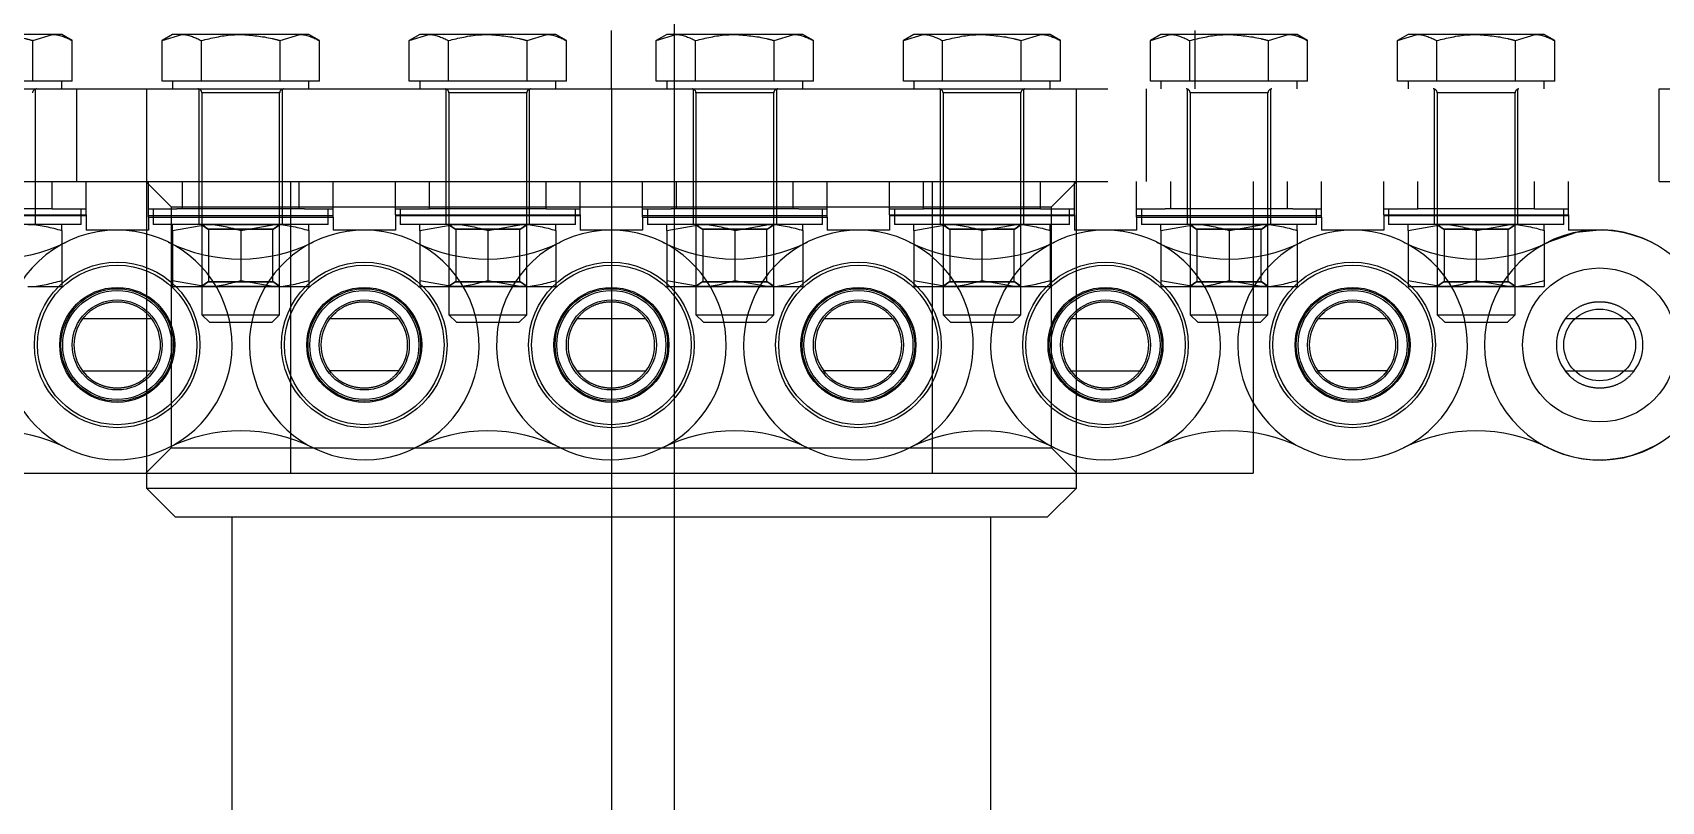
# Model space of a CAD drawing. Header units: metres. Extents: x 0 to 21025, y 0 to 14850.
# Drawn here: x 6204.1 to 6287.9, y 13232 to 13271.6 of the extents above; entities that cross this region are included whole.
import ezdxf

# ---------------------------------------------------------------- set-up
doc = ezdxf.new("R2010")
doc.units = ezdxf.units.M
doc.header["$LTSCALE"] = 25
doc.linetypes.add('CENTER2', pattern=[28.575, 19.05, -3.175, 3.175, -3.175])
doc.linetypes.add('HIDDEN2', pattern=[4.7625, 3.175, -1.5875])
doc.layers.add('SC1', color=7, linetype='CENTER2')
doc.layers.add('ST1', color=7, linetype='HIDDEN2')

msp = doc.modelspace()

# ---------------------------------------------------------------- linework, layer by layer
at = {"layer": 'SC1'}
msp.add_line((6237.129, 13167.984), (6237.129, 13489.484), dxfattribs=at)
at = {"layer": 'ST1'}
for p, q in [((6205.173, 13271.484), (6202.142, 13271.484)), ((6204.162, 13271.171), (6205.173, 13271.484)), ((6205.642, 13271.484), (6205.173, 13271.484)), ((6206.183, 13271.171), (6205.642, 13271.484)), ((6210.8, 13271.171), (6211.811, 13271.484)), ((6211.342, 13271.484), (6210.8, 13271.171)), ((6211.811, 13271.484), (6211.342, 13271.484)), ((6214.842, 13271.484), (6211.811, 13271.484)), ((6217.873, 13271.484), (6214.842, 13271.484)), ((6216.862, 13271.171), (6217.873, 13271.484)), ((6218.342, 13271.484), (6217.873, 13271.484)), ((6218.883, 13271.171), (6218.342, 13271.484)), ((6223.5, 13271.171), (6224.511, 13271.484)), ((6224.042, 13271.484), (6223.5, 13271.171)), ((6224.511, 13271.484), (6224.042, 13271.484)), ((6227.542, 13271.484), (6224.511, 13271.484)), ((6230.573, 13271.484), (6227.542, 13271.484)), ((6229.562, 13271.171), (6230.573, 13271.484)), ((6231.042, 13271.484), (6230.573, 13271.484)), ((6231.583, 13271.171), (6231.042, 13271.484)), ((6233.892, 13268.684), (6233.892, 13271.684)), ((6236.2, 13271.171), (6237.211, 13271.484)), ((6236.742, 13271.484), (6236.2, 13271.171)), ((6237.211, 13271.484), (6236.742, 13271.484)), ((6240.242, 13271.484), (6237.211, 13271.484)), ((6243.273, 13271.484), (6240.242, 13271.484)), ((6242.262, 13271.171), (6243.273, 13271.484)), ((6243.742, 13271.484), (6243.273, 13271.484)), ((6244.283, 13271.171), (6243.742, 13271.484)), ((6248.9, 13271.171), (6249.911, 13271.484)), ((6249.442, 13271.484), (6248.9, 13271.171)), ((6249.911, 13271.484), (6249.442, 13271.484)), ((6252.942, 13271.484), (6249.911, 13271.484)), ((6255.973, 13271.484), (6252.942, 13271.484)), ((6254.962, 13271.171), (6255.973, 13271.484)), ((6256.442, 13271.484), (6255.973, 13271.484)), ((6256.983, 13271.171), (6256.442, 13271.484)), ((6261.6, 13271.171), (6262.611, 13271.484)), ((6262.142, 13271.484), (6261.6, 13271.171)), ((6262.611, 13271.484), (6262.142, 13271.484)), ((6265.642, 13271.484), (6262.611, 13271.484)), ((6263.892, 13268.684), (6263.892, 13271.684)), ((6268.673, 13271.484), (6265.642, 13271.484)), ((6267.662, 13271.171), (6268.673, 13271.484)), ((6269.142, 13271.484), (6268.673, 13271.484)), ((6269.683, 13271.171), (6269.142, 13271.484)), ((6274.3, 13271.171), (6275.311, 13271.484)), ((6274.842, 13271.484), (6274.3, 13271.171)), ((6275.311, 13271.484), (6274.842, 13271.484)), ((6278.342, 13271.484), (6275.311, 13271.484)), ((6281.373, 13271.484), (6278.342, 13271.484)), ((6280.362, 13271.171), (6281.373, 13271.484)), ((6281.842, 13271.484), (6281.373, 13271.484)), ((6282.383, 13271.171), (6281.842, 13271.484)), ((6204.162, 13269.084), (6204.162, 13271.171)), ((6206.183, 13269.084), (6206.183, 13271.171)), ((6210.8, 13269.084), (6210.8, 13271.171)), ((6212.821, 13269.084), (6212.821, 13271.171)), ((6216.862, 13269.084), (6216.862, 13271.171)), ((6218.883, 13269.084), (6218.883, 13271.171)), ((6223.5, 13269.084), (6223.5, 13271.171)), ((6225.521, 13269.084), (6225.521, 13271.171)), ((6229.562, 13269.084), (6229.562, 13271.171)), ((6231.583, 13269.084), (6231.583, 13271.171)), ((6236.2, 13269.084), (6236.2, 13271.171)), ((6238.221, 13269.084), (6238.221, 13271.171)), ((6242.262, 13269.084), (6242.262, 13271.171)), ((6244.283, 13269.084), (6244.283, 13271.171)), ((6248.9, 13269.084), (6248.9, 13271.171)), ((6250.921, 13269.084), (6250.921, 13271.171)), ((6254.962, 13269.084), (6254.962, 13271.171)), ((6256.983, 13269.084), (6256.983, 13271.171)), ((6261.6, 13269.084), (6261.6, 13271.171)), ((6263.621, 13269.084), (6263.621, 13271.171)), ((6267.662, 13269.084), (6267.662, 13271.171)), ((6269.683, 13269.084), (6269.683, 13271.171)), ((6274.3, 13269.084), (6274.3, 13271.171)), ((6276.321, 13269.084), (6276.321, 13271.171)), ((6280.362, 13269.084), (6280.362, 13271.171)), ((6282.383, 13269.084), (6282.383, 13271.171)), ((6204.162, 13269.084), (6202.142, 13269.084)), ((6205.173, 13269.084), (6204.162, 13269.084)), ((6206.183, 13269.084), (6205.173, 13269.084)), ((6205.642, 13268.684), (6205.642, 13269.084)), ((6211.811, 13269.084), (6210.8, 13269.084)), ((6211.342, 13269.084), (6211.342, 13268.684)), ((6212.821, 13269.084), (6211.811, 13269.084)), ((6214.842, 13269.084), (6212.821, 13269.084)), ((6216.862, 13269.084), (6214.842, 13269.084)), ((6217.873, 13269.084), (6216.862, 13269.084)), ((6218.883, 13269.084), (6217.873, 13269.084)), ((6218.342, 13268.684), (6218.342, 13269.084)), ((6224.511, 13269.084), (6223.5, 13269.084)), ((6224.042, 13269.084), (6224.042, 13268.684)), ((6225.521, 13269.084), (6224.511, 13269.084)), ((6227.542, 13269.084), (6225.521, 13269.084)), ((6229.562, 13269.084), (6227.542, 13269.084)), ((6230.573, 13269.084), (6229.562, 13269.084)), ((6231.583, 13269.084), (6230.573, 13269.084)), ((6231.042, 13268.684), (6231.042, 13269.084)), ((6237.211, 13269.084), (6236.2, 13269.084)), ((6236.742, 13269.084), (6236.742, 13268.684)), ((6238.221, 13269.084), (6237.211, 13269.084)), ((6240.242, 13269.084), (6238.221, 13269.084)), ((6242.262, 13269.084), (6240.242, 13269.084)), ((6243.273, 13269.084), (6242.262, 13269.084)), ((6244.283, 13269.084), (6243.273, 13269.084)), ((6243.742, 13268.684), (6243.742, 13269.084)), ((6249.911, 13269.084), (6248.9, 13269.084)), ((6249.442, 13269.084), (6249.442, 13268.684)), ((6250.921, 13269.084), (6249.911, 13269.084)), ((6252.942, 13269.084), (6250.921, 13269.084)), ((6254.962, 13269.084), (6252.942, 13269.084)), ((6255.973, 13269.084), (6254.962, 13269.084)), ((6256.983, 13269.084), (6255.973, 13269.084)), ((6256.442, 13268.684), (6256.442, 13269.084)), ((6262.611, 13269.084), (6261.6, 13269.084)), ((6262.142, 13269.084), (6262.142, 13268.684)), ((6263.621, 13269.084), (6262.611, 13269.084)), ((6265.642, 13269.084), (6263.621, 13269.084)), ((6267.662, 13269.084), (6265.642, 13269.084)), ((6268.673, 13269.084), (6267.662, 13269.084)), ((6269.683, 13269.084), (6268.673, 13269.084)), ((6269.142, 13268.684), (6269.142, 13269.084)), ((6275.311, 13269.084), (6274.3, 13269.084)), ((6274.842, 13269.084), (6274.842, 13268.684)), ((6276.321, 13269.084), (6275.311, 13269.084)), ((6278.342, 13269.084), (6276.321, 13269.084)), ((6280.362, 13269.084), (6278.342, 13269.084)), ((6281.373, 13269.084), (6280.362, 13269.084)), ((6282.383, 13269.084), (6281.373, 13269.084)), ((6281.842, 13268.684), (6281.842, 13269.084)), ((6180.032, 13268.684), (6287.752, 13268.684)), ((6204.292, 13263.921), (6204.292, 13268.684)), ((6206.392, 13268.684), (6206.392, 13263.921)), ((6209.99, 13268.684), (6209.99, 13248.163)), ((6212.692, 13268.684), (6212.692, 13263.921)), ((6216.842, 13268.484), (6212.842, 13268.484)), ((6212.842, 13268.484), (6212.842, 13257.074)), ((6216.842, 13257.074), (6216.842, 13268.484)), ((6216.992, 13263.921), (6216.992, 13268.684)), ((6225.392, 13268.684), (6225.392, 13263.921)), ((6229.542, 13268.484), (6225.542, 13268.484)), ((6225.542, 13268.484), (6225.542, 13257.074)), ((6229.542, 13257.074), (6229.542, 13268.484)), ((6229.692, 13263.921), (6229.692, 13268.684)), ((6233.892, 13268.684), (6233.892, 13248.163)), ((6238.092, 13268.684), (6238.092, 13263.921)), ((6242.242, 13268.484), (6238.242, 13268.484)), ((6238.242, 13268.484), (6238.242, 13257.074)), ((6242.242, 13257.074), (6242.242, 13268.484)), ((6242.392, 13263.921), (6242.392, 13268.684)), ((6250.792, 13268.684), (6250.792, 13263.921)), ((6254.942, 13268.484), (6250.942, 13268.484)), ((6250.942, 13268.484), (6250.942, 13257.074)), ((6254.942, 13257.074), (6254.942, 13268.484)), ((6255.092, 13263.921), (6255.092, 13268.684)), ((6257.793, 13248.163), (6257.793, 13268.684)), ((6261.392, 13263.921), (6261.392, 13268.684)), ((6263.492, 13268.684), (6263.492, 13263.921)), ((6267.642, 13268.484), (6263.642, 13268.484)), ((6263.642, 13268.484), (6263.642, 13257.074)), ((6267.642, 13257.074), (6267.642, 13268.484)), ((6267.792, 13263.921), (6267.792, 13268.684)), ((6276.192, 13268.684), (6276.192, 13263.921)), ((6280.342, 13268.484), (6276.342, 13268.484)), ((6276.342, 13268.484), (6276.342, 13257.074)), ((6280.342, 13257.074), (6280.342, 13268.484)), ((6280.492, 13263.921), (6280.492, 13268.684)), ((6287.752, 13263.921), (6287.752, 13268.684)), ((6287.752, 13268.684), (6292.752, 13268.684)), ((6180.032, 13263.921), (6287.752, 13263.921)), ((6204.292, 13262.521), (6204.292, 13263.921)), ((6205.142, 13262.521), (6205.142, 13263.921)), ((6206.892, 13262.521), (6206.892, 13263.921)), ((6209.965, 13263.921), (6211.267, 13262.62)), ((6210.092, 13262.521), (6210.092, 13263.921)), ((6211.842, 13262.521), (6211.842, 13263.921)), ((6212.692, 13263.921), (6212.692, 13262.521)), ((6216.992, 13262.521), (6216.992, 13263.921)), ((6217.394, 13263.921), (6217.394, 13248.921)), ((6217.842, 13262.521), (6217.842, 13263.921)), ((6219.592, 13262.521), (6219.592, 13263.921)), ((6222.792, 13262.521), (6222.792, 13263.921)), ((6224.542, 13262.521), (6224.542, 13263.921)), ((6225.392, 13263.921), (6225.392, 13262.521)), ((6229.692, 13262.521), (6229.692, 13263.921)), ((6230.542, 13262.521), (6230.542, 13263.921)), ((6232.292, 13262.521), (6232.292, 13263.921)), ((6235.492, 13262.521), (6235.492, 13263.921)), ((6237.242, 13262.521), (6237.242, 13263.921)), ((6238.092, 13263.921), (6238.092, 13262.521)), ((6242.392, 13262.521), (6242.392, 13263.921)), ((6243.242, 13262.521), (6243.242, 13263.921)), ((6244.992, 13262.521), (6244.992, 13263.921)), ((6248.192, 13262.521), (6248.192, 13263.921)), ((6249.942, 13262.521), (6249.942, 13263.921)), ((6250.389, 13263.921), (6250.389, 13248.921)), ((6250.792, 13263.921), (6250.792, 13262.521)), ((6255.092, 13262.521), (6255.092, 13263.921)), ((6255.942, 13262.521), (6255.942, 13263.921)), ((6256.517, 13262.62), (6257.818, 13263.921)), ((6257.692, 13262.521), (6257.692, 13263.921)), ((6260.892, 13262.521), (6260.892, 13263.921)), ((6262.642, 13262.521), (6262.642, 13263.921)), ((6263.492, 13263.921), (6263.492, 13262.521)), ((6266.887, 13263.921), (6266.887, 13248.921)), ((6267.792, 13262.521), (6267.792, 13263.921)), ((6268.642, 13262.521), (6268.642, 13263.921)), ((6270.392, 13262.521), (6270.392, 13263.921)), ((6273.592, 13262.521), (6273.592, 13263.921)), ((6275.342, 13262.521), (6275.342, 13263.921)), ((6276.192, 13263.921), (6276.192, 13262.521)), ((6280.492, 13262.521), (6280.492, 13263.921)), ((6281.342, 13262.521), (6281.342, 13263.921)), ((6283.092, 13262.521), (6283.092, 13263.921)), ((6287.752, 13263.921), (6292.752, 13263.921)), ((6197.392, 13262.209), (6206.892, 13262.209)), ((6197.392, 13262.171), (6206.892, 13262.171)), ((6205.142, 13262.521), (6199.142, 13262.521)), ((6204.292, 13261.721), (6204.292, 13262.521)), ((6205.142, 13262.521), (6206.892, 13262.521)), ((6206.642, 13261.721), (6206.642, 13262.521)), ((6206.892, 13262.209), (6206.892, 13262.521)), ((6206.892, 13262.209), (6206.892, 13261.426)), ((6210.092, 13262.521), (6211.558, 13262.521)), ((6210.092, 13262.084), (6210.092, 13262.521)), ((6210.092, 13262.171), (6219.592, 13262.171)), ((6210.092, 13262.084), (6219.592, 13262.084)), ((6210.092, 13262.084), (6210.092, 13261.426)), ((6210.342, 13262.521), (6210.342, 13261.721)), ((6211.267, 13262.62), (6256.517, 13262.62)), ((6211.267, 13262.62), (6211.267, 13250.223)), ((6218.125, 13262.521), (6211.558, 13262.521)), ((6212.692, 13262.521), (6212.692, 13261.721)), ((6216.992, 13261.721), (6216.992, 13262.521)), ((6218.125, 13262.521), (6219.592, 13262.521)), ((6219.342, 13261.721), (6219.342, 13262.521)), ((6219.592, 13262.084), (6219.592, 13262.521)), ((6219.592, 13262.084), (6219.592, 13261.426)), ((6222.792, 13262.521), (6224.542, 13262.521)), ((6222.792, 13262.209), (6222.792, 13262.521)), ((6222.792, 13262.209), (6232.292, 13262.209)), ((6222.792, 13262.209), (6222.792, 13261.426)), ((6222.792, 13262.171), (6232.292, 13262.171)), ((6223.042, 13262.521), (6223.042, 13261.721)), ((6230.542, 13262.521), (6224.542, 13262.521)), ((6225.392, 13262.521), (6225.392, 13261.721)), ((6229.692, 13261.721), (6229.692, 13262.521)), ((6230.542, 13262.521), (6232.292, 13262.521)), ((6232.042, 13261.721), (6232.042, 13262.521)), ((6232.292, 13262.209), (6232.292, 13262.521)), ((6232.292, 13262.209), (6232.292, 13261.426)), ((6235.492, 13262.521), (6236.958, 13262.521)), ((6235.492, 13262.084), (6235.492, 13262.521)), ((6235.492, 13262.171), (6244.992, 13262.171)), ((6235.492, 13262.084), (6244.992, 13262.084)), ((6235.492, 13262.084), (6235.492, 13261.426)), ((6235.742, 13262.521), (6235.742, 13261.721)), ((6243.525, 13262.521), (6236.958, 13262.521)), ((6238.092, 13262.521), (6238.092, 13261.721)), ((6242.392, 13261.721), (6242.392, 13262.521)), ((6243.525, 13262.521), (6244.992, 13262.521)), ((6244.742, 13261.721), (6244.742, 13262.521)), ((6244.992, 13262.084), (6244.992, 13262.521)), ((6244.992, 13262.084), (6244.992, 13261.426)), ((6248.192, 13262.521), (6249.942, 13262.521)), ((6248.192, 13262.209), (6248.192, 13262.521)), ((6248.192, 13262.209), (6257.692, 13262.209)), ((6248.192, 13262.209), (6248.192, 13261.426)), ((6248.192, 13262.171), (6257.692, 13262.171)), ((6248.442, 13262.521), (6248.442, 13261.721)), ((6255.942, 13262.521), (6249.942, 13262.521)), ((6250.792, 13262.521), (6250.792, 13261.721)), ((6255.092, 13261.721), (6255.092, 13262.521)), ((6255.942, 13262.521), (6257.692, 13262.521)), ((6256.517, 13250.223), (6256.517, 13262.62)), ((6257.442, 13261.721), (6257.442, 13262.521)), ((6257.692, 13262.209), (6257.692, 13262.521)), ((6257.692, 13262.209), (6257.692, 13261.426)), ((6260.892, 13262.521), (6262.358, 13262.521)), ((6260.892, 13262.084), (6260.892, 13262.521)), ((6260.892, 13262.171), (6270.392, 13262.171)), ((6260.892, 13262.084), (6270.392, 13262.084)), ((6260.892, 13262.084), (6260.892, 13261.426)), ((6261.142, 13262.521), (6261.142, 13261.721)), ((6268.925, 13262.521), (6262.358, 13262.521)), ((6263.492, 13262.521), (6263.492, 13261.721)), ((6267.792, 13261.721), (6267.792, 13262.521)), ((6268.925, 13262.521), (6270.392, 13262.521)), ((6270.142, 13261.721), (6270.142, 13262.521)), ((6270.392, 13262.084), (6270.392, 13262.521)), ((6270.392, 13262.084), (6270.392, 13261.426)), ((6273.592, 13262.521), (6275.342, 13262.521)), ((6273.592, 13262.209), (6273.592, 13262.521)), ((6273.592, 13262.209), (6283.092, 13262.209)), ((6273.592, 13262.209), (6273.592, 13261.426)), ((6273.592, 13262.171), (6283.092, 13262.171)), ((6273.842, 13262.521), (6273.842, 13261.721)), ((6281.342, 13262.521), (6275.342, 13262.521)), ((6276.192, 13262.521), (6276.192, 13261.721)), ((6280.492, 13261.721), (6280.492, 13262.521)), ((6281.342, 13262.521), (6283.092, 13262.521)), ((6282.842, 13261.721), (6282.842, 13262.521)), ((6283.092, 13262.209), (6283.092, 13262.521)), ((6283.092, 13262.209), (6283.092, 13261.426)), ((6206.642, 13261.721), (6197.642, 13261.721)), ((6205.642, 13261.409), (6205.642, 13258.834)), ((6208.492, 13261.426), (6206.892, 13261.426)), ((6210.092, 13261.426), (6208.492, 13261.426)), ((6219.342, 13261.721), (6210.342, 13261.721)), ((6211.342, 13261.409), (6213.092, 13261.721)), ((6211.342, 13261.409), (6211.342, 13258.834)), ((6212.842, 13261.721), (6212.842, 13261.696)), ((6212.842, 13261.721), (6213.192, 13261.476)), ((6216.842, 13261.696), (6212.842, 13261.696)), ((6212.842, 13261.696), (6213.192, 13261.451)), ((6216.492, 13261.476), (6213.192, 13261.476)), ((6213.192, 13261.476), (6213.192, 13261.451)), ((6216.492, 13261.451), (6213.192, 13261.451)), ((6213.192, 13261.451), (6213.192, 13258.766)), ((6214.842, 13261.409), (6216.592, 13261.721)), ((6214.842, 13261.409), (6214.842, 13258.834)), ((6216.492, 13261.476), (6216.842, 13261.721)), ((6216.492, 13261.451), (6216.842, 13261.696)), ((6216.492, 13261.451), (6216.492, 13261.476)), ((6216.492, 13258.766), (6216.492, 13261.451)), ((6216.842, 13261.696), (6216.842, 13261.721)), ((6218.342, 13261.409), (6218.342, 13258.834)), ((6221.192, 13261.426), (6219.592, 13261.426)), ((6222.792, 13261.426), (6221.192, 13261.426)), ((6232.042, 13261.721), (6223.042, 13261.721)), ((6224.042, 13261.409), (6225.792, 13261.721)), ((6224.042, 13261.409), (6224.042, 13258.834)), ((6225.542, 13261.721), (6225.542, 13261.696)), ((6225.542, 13261.721), (6225.892, 13261.476)), ((6229.542, 13261.696), (6225.542, 13261.696)), ((6225.542, 13261.696), (6225.892, 13261.451)), ((6229.192, 13261.476), (6225.892, 13261.476)), ((6225.892, 13261.476), (6225.892, 13261.451)), ((6229.192, 13261.451), (6225.892, 13261.451)), ((6225.892, 13261.451), (6225.892, 13258.766)), ((6227.542, 13261.409), (6229.292, 13261.721)), ((6227.542, 13261.409), (6227.542, 13258.834)), ((6229.192, 13261.476), (6229.542, 13261.721)), ((6229.192, 13261.451), (6229.542, 13261.696)), ((6229.192, 13261.451), (6229.192, 13261.476)), ((6229.192, 13258.766), (6229.192, 13261.451)), ((6229.542, 13261.696), (6229.542, 13261.721)), ((6231.042, 13261.409), (6231.042, 13258.834)), ((6233.892, 13261.426), (6232.292, 13261.426)), ((6235.492, 13261.426), (6233.892, 13261.426)), ((6244.742, 13261.721), (6235.742, 13261.721)), ((6236.742, 13261.409), (6238.492, 13261.721)), ((6236.742, 13261.409), (6236.742, 13258.834)), ((6238.242, 13261.721), (6238.242, 13261.696)), ((6238.242, 13261.721), (6238.592, 13261.476)), ((6242.242, 13261.696), (6238.242, 13261.696)), ((6238.242, 13261.696), (6238.592, 13261.451)), ((6241.892, 13261.476), (6238.592, 13261.476)), ((6238.592, 13261.476), (6238.592, 13261.451)), ((6241.892, 13261.451), (6238.592, 13261.451)), ((6238.592, 13261.451), (6238.592, 13258.766)), ((6240.242, 13261.409), (6241.992, 13261.721)), ((6240.242, 13261.409), (6240.242, 13258.834)), ((6241.892, 13261.476), (6242.242, 13261.721)), ((6241.892, 13261.451), (6242.242, 13261.696)), ((6241.892, 13261.451), (6241.892, 13261.476)), ((6241.892, 13258.766), (6241.892, 13261.451)), ((6242.242, 13261.696), (6242.242, 13261.721)), ((6243.742, 13261.409), (6243.742, 13258.834)), ((6246.592, 13261.426), (6244.992, 13261.426)), ((6248.192, 13261.426), (6246.592, 13261.426)), ((6257.442, 13261.721), (6248.442, 13261.721)), ((6249.442, 13261.409), (6251.192, 13261.721)), ((6249.442, 13261.409), (6249.442, 13258.834)), ((6250.942, 13261.721), (6250.942, 13261.696)), ((6250.942, 13261.721), (6251.292, 13261.476)), ((6254.942, 13261.696), (6250.942, 13261.696)), ((6250.942, 13261.696), (6251.292, 13261.451)), ((6254.592, 13261.476), (6251.292, 13261.476)), ((6251.292, 13261.476), (6251.292, 13261.451)), ((6254.592, 13261.451), (6251.292, 13261.451)), ((6251.292, 13261.451), (6251.292, 13258.766)), ((6252.942, 13261.409), (6254.692, 13261.721)), ((6252.942, 13261.409), (6252.942, 13258.834)), ((6254.592, 13261.476), (6254.942, 13261.721)), ((6254.592, 13261.451), (6254.942, 13261.696)), ((6254.592, 13261.451), (6254.592, 13261.476)), ((6254.592, 13258.766), (6254.592, 13261.451)), ((6254.942, 13261.696), (6254.942, 13261.721)), ((6256.442, 13261.409), (6256.442, 13258.834)), ((6259.292, 13261.426), (6257.692, 13261.426)), ((6260.892, 13261.426), (6259.292, 13261.426)), ((6270.142, 13261.721), (6261.142, 13261.721)), ((6262.142, 13261.409), (6263.892, 13261.721)), ((6262.142, 13261.409), (6262.142, 13258.834)), ((6263.642, 13261.721), (6263.642, 13261.696)), ((6263.642, 13261.721), (6263.992, 13261.476)), ((6267.642, 13261.696), (6263.642, 13261.696)), ((6263.642, 13261.696), (6263.992, 13261.451)), ((6267.292, 13261.476), (6263.992, 13261.476)), ((6263.992, 13261.476), (6263.992, 13261.451)), ((6267.292, 13261.451), (6263.992, 13261.451)), ((6263.992, 13261.451), (6263.992, 13258.766)), ((6265.642, 13261.409), (6267.392, 13261.721)), ((6265.642, 13261.409), (6265.642, 13258.834)), ((6267.292, 13261.476), (6267.642, 13261.721)), ((6267.292, 13261.451), (6267.642, 13261.696)), ((6267.292, 13261.451), (6267.292, 13261.476)), ((6267.292, 13258.766), (6267.292, 13261.451)), ((6267.642, 13261.696), (6267.642, 13261.721)), ((6269.142, 13261.409), (6269.142, 13258.834)), ((6271.992, 13261.426), (6270.392, 13261.426)), ((6273.592, 13261.426), (6271.992, 13261.426)), ((6282.842, 13261.721), (6273.842, 13261.721)), ((6274.842, 13261.409), (6276.592, 13261.721)), ((6274.842, 13261.409), (6274.842, 13258.834)), ((6276.342, 13261.721), (6276.692, 13261.476)), ((6276.342, 13261.721), (6276.342, 13261.696)), ((6280.342, 13261.696), (6276.342, 13261.696)), ((6276.342, 13261.696), (6276.692, 13261.451)), ((6279.992, 13261.476), (6276.692, 13261.476)), ((6276.692, 13261.476), (6276.692, 13261.451)), ((6279.992, 13261.451), (6276.692, 13261.451)), ((6276.692, 13261.451), (6276.692, 13258.766)), ((6278.342, 13261.409), (6280.092, 13261.721)), ((6278.342, 13261.409), (6278.342, 13258.834)), ((6279.992, 13261.476), (6280.342, 13261.721)), ((6279.992, 13261.451), (6280.342, 13261.696)), ((6279.992, 13261.451), (6279.992, 13261.476)), ((6279.992, 13258.766), (6279.992, 13261.451)), ((6280.342, 13261.696), (6280.342, 13261.721)), ((6281.842, 13261.409), (6281.842, 13258.834)), ((6284.692, 13261.426), (6283.092, 13261.426)), ((6211.342, 13258.834), (6213.092, 13258.521)), ((6213.192, 13258.792), (6212.842, 13258.547)), ((6213.192, 13258.766), (6212.842, 13258.521)), ((6213.192, 13258.792), (6216.492, 13258.792)), ((6213.192, 13258.766), (6216.492, 13258.766)), ((6214.842, 13258.834), (6216.592, 13258.521)), ((6216.842, 13258.547), (6216.492, 13258.792)), ((6216.842, 13258.521), (6216.492, 13258.766)), ((6224.042, 13258.834), (6225.792, 13258.521)), ((6225.892, 13258.792), (6225.542, 13258.547)), ((6225.892, 13258.766), (6225.542, 13258.521)), ((6225.892, 13258.792), (6229.192, 13258.792)), ((6225.892, 13258.766), (6229.192, 13258.766)), ((6227.542, 13258.834), (6229.292, 13258.521)), ((6229.542, 13258.547), (6229.192, 13258.792)), ((6229.542, 13258.521), (6229.192, 13258.766)), ((6236.742, 13258.834), (6238.492, 13258.521)), ((6238.592, 13258.792), (6238.242, 13258.547)), ((6238.592, 13258.766), (6238.242, 13258.521)), ((6238.592, 13258.792), (6241.892, 13258.792)), ((6238.592, 13258.766), (6241.892, 13258.766)), ((6240.242, 13258.834), (6241.992, 13258.521)), ((6242.242, 13258.547), (6241.892, 13258.792)), ((6242.242, 13258.521), (6241.892, 13258.766)), ((6249.442, 13258.834), (6251.192, 13258.521)), ((6251.292, 13258.792), (6250.942, 13258.547)), ((6251.292, 13258.766), (6250.942, 13258.521)), ((6251.292, 13258.792), (6254.592, 13258.792)), ((6251.292, 13258.766), (6254.592, 13258.766)), ((6252.942, 13258.834), (6254.692, 13258.521)), ((6254.942, 13258.547), (6254.592, 13258.792)), ((6254.942, 13258.521), (6254.592, 13258.766)), ((6262.142, 13258.834), (6263.892, 13258.521)), ((6263.992, 13258.792), (6263.642, 13258.547)), ((6263.992, 13258.766), (6263.642, 13258.521)), ((6263.992, 13258.792), (6267.292, 13258.792)), ((6263.992, 13258.766), (6267.292, 13258.766)), ((6265.642, 13258.834), (6267.392, 13258.521)), ((6267.642, 13258.547), (6267.292, 13258.792)), ((6267.642, 13258.521), (6267.292, 13258.766)), ((6274.842, 13258.834), (6276.592, 13258.521)), ((6276.692, 13258.792), (6276.342, 13258.547)), ((6276.692, 13258.766), (6276.342, 13258.521)), ((6276.692, 13258.792), (6279.992, 13258.792)), ((6276.692, 13258.766), (6279.992, 13258.766)), ((6278.342, 13258.834), (6280.092, 13258.521)), ((6280.342, 13258.547), (6279.992, 13258.792)), ((6280.342, 13258.521), (6279.992, 13258.766)), ((6203.892, 13258.521), (6205.642, 13258.521)), ((6211.342, 13258.521), (6213.092, 13258.521)), ((6212.842, 13258.547), (6216.842, 13258.547)), ((6213.092, 13258.521), (6216.592, 13258.521)), ((6216.592, 13258.521), (6218.342, 13258.521)), ((6224.042, 13258.521), (6225.792, 13258.521)), ((6225.542, 13258.547), (6229.542, 13258.547)), ((6225.792, 13258.521), (6229.292, 13258.521)), ((6229.292, 13258.521), (6231.042, 13258.521)), ((6236.742, 13258.521), (6238.492, 13258.521)), ((6238.242, 13258.547), (6242.242, 13258.547)), ((6238.492, 13258.521), (6241.992, 13258.521)), ((6241.992, 13258.521), (6243.742, 13258.521)), ((6249.442, 13258.521), (6251.192, 13258.521)), ((6250.942, 13258.547), (6254.942, 13258.547)), ((6251.192, 13258.521), (6254.692, 13258.521)), ((6254.692, 13258.521), (6256.442, 13258.521)), ((6262.142, 13258.521), (6263.892, 13258.521)), ((6263.642, 13258.547), (6267.642, 13258.547)), ((6263.892, 13258.521), (6267.392, 13258.521)), ((6267.392, 13258.521), (6269.142, 13258.521)), ((6274.842, 13258.521), (6276.592, 13258.521)), ((6276.342, 13258.547), (6280.342, 13258.547)), ((6276.592, 13258.521), (6280.092, 13258.521)), ((6280.092, 13258.521), (6281.842, 13258.521)), ((6210.272, 13256.856), (6210.098, 13257.061)), ((6212.842, 13257.074), (6216.842, 13257.074)), ((6212.842, 13257.074), (6213.232, 13256.684)), ((6216.452, 13256.684), (6216.842, 13257.074)), ((6225.542, 13257.074), (6229.542, 13257.074)), ((6225.542, 13257.074), (6225.932, 13256.684)), ((6229.152, 13256.684), (6229.542, 13257.074)), ((6235.672, 13256.856), (6235.498, 13257.061)), ((6238.242, 13257.074), (6242.242, 13257.074)), ((6238.242, 13257.074), (6238.632, 13256.684)), ((6241.852, 13256.684), (6242.242, 13257.074)), ((6250.942, 13257.074), (6254.942, 13257.074)), ((6250.942, 13257.074), (6251.332, 13256.684)), ((6254.552, 13256.684), (6254.942, 13257.074)), ((6261.072, 13256.856), (6260.898, 13257.061)), ((6263.642, 13257.074), (6267.642, 13257.074)), ((6263.642, 13257.074), (6264.032, 13256.684)), ((6267.252, 13256.684), (6267.642, 13257.074)), ((6276.342, 13257.074), (6280.342, 13257.074)), ((6276.342, 13257.074), (6276.732, 13256.684)), ((6279.952, 13256.684), (6280.342, 13257.074)), ((6286.472, 13256.856), (6286.298, 13257.061)), ((6206.801, 13256.968), (6206.712, 13256.856)), ((6210.272, 13256.856), (6206.712, 13256.856)), ((6213.232, 13256.684), (6216.452, 13256.684)), ((6222.972, 13256.856), (6219.412, 13256.856)), ((6225.932, 13256.684), (6229.152, 13256.684)), ((6232.201, 13256.968), (6232.112, 13256.856)), ((6235.672, 13256.856), (6232.112, 13256.856)), ((6238.632, 13256.684), (6241.852, 13256.684)), ((6248.372, 13256.856), (6244.812, 13256.856)), ((6251.332, 13256.684), (6254.552, 13256.684)), ((6257.601, 13256.968), (6257.512, 13256.856)), ((6261.072, 13256.856), (6257.512, 13256.856)), ((6264.032, 13256.684), (6267.252, 13256.684)), ((6273.772, 13256.856), (6270.212, 13256.856)), ((6276.732, 13256.684), (6279.952, 13256.684)), ((6283.001, 13256.968), (6282.912, 13256.856)), ((6286.472, 13256.856), (6282.912, 13256.856)), ((6206.712, 13254.186), (6210.272, 13254.186)), ((6222.972, 13254.186), (6219.412, 13254.186)), ((6219.501, 13254.074), (6219.412, 13254.186)), ((6222.972, 13254.186), (6222.798, 13253.982)), ((6232.112, 13254.186), (6235.672, 13254.186)), ((6248.372, 13254.186), (6244.812, 13254.186)), ((6244.901, 13254.074), (6244.812, 13254.186)), ((6248.372, 13254.186), (6248.198, 13253.982)), ((6257.512, 13254.186), (6261.072, 13254.186)), ((6273.772, 13254.186), (6270.212, 13254.186)), ((6270.301, 13254.074), (6270.212, 13254.186)), ((6273.772, 13254.186), (6273.598, 13253.982)), ((6282.912, 13254.186), (6286.472, 13254.186)), ((6211.267, 13250.223), (6209.965, 13248.921)), ((6211.267, 13250.223), (6256.517, 13250.223)), ((6257.818, 13248.921), (6256.517, 13250.223)), ((6200.896, 13248.921), (6217.394, 13248.921)), ((6217.394, 13248.921), (6250.389, 13248.921)), ((6250.389, 13248.921), (6266.887, 13248.921)), ((6209.99, 13248.163), (6233.892, 13248.163)), ((6209.99, 13248.163), (6211.469, 13246.684)), ((6233.892, 13248.163), (6233.892, 13246.684)), ((6233.892, 13248.163), (6257.793, 13248.163)), ((6256.314, 13246.684), (6257.793, 13248.163)), ((6211.469, 13246.684), (6233.892, 13246.684)), ((6214.392, 13246.684), (6214.392, 13183.984)), ((6233.892, 13246.684), (6256.314, 13246.684)), ((6233.892, 13246.684), (6233.892, 13183.984)), ((6253.392, 13183.984), (6253.392, 13246.684))]:
    msp.add_line(p, q, dxfattribs=at)
at = {"layer": 'ST1', "flags": 128}
for points in [[(6284.692, 13261.426), (6283.483, 13261.301), (6282.07, 13260.812)], [(6219.412, 13256.856), (6219.618, 13257.095), (6219.728, 13257.197)], [(6244.812, 13256.856), (6245.018, 13257.095), (6245.128, 13257.197)], [(6270.212, 13256.856), (6270.418, 13257.095), (6270.528, 13257.197)], [(6206.712, 13254.186), (6206.918, 13253.948), (6207.028, 13253.845)], [(6232.112, 13254.186), (6232.318, 13253.948), (6232.428, 13253.845)], [(6257.512, 13254.186), (6257.718, 13253.948), (6257.828, 13253.845)], [(6282.912, 13254.186), (6283.118, 13253.948), (6283.228, 13253.845)]]:
    msp.add_lwpolyline(points, dxfattribs=at)
at = {"layer": 'ST1'}
for centre, radius in [((6208.492, 13255.521), 4.255), ((6208.492, 13255.521), 4.1), ((6208.492, 13255.521), 4.1), ((6208.492, 13255.521), 4.1), ((6208.492, 13255.521), 4.1), ((6221.192, 13255.521), 4.255), ((6221.192, 13255.521), 4.1), ((6221.192, 13255.521), 4.1), ((6221.192, 13255.521), 4.1), ((6221.192, 13255.521), 4.1), ((6233.892, 13255.521), 4.255), ((6233.892, 13255.521), 4.1), ((6233.892, 13255.521), 4.1), ((6233.892, 13255.521), 4.1), ((6233.892, 13255.521), 4.1), ((6246.592, 13255.521), 4.255), ((6246.592, 13255.521), 4.1), ((6246.592, 13255.521), 4.1), ((6246.592, 13255.521), 4.1), ((6246.592, 13255.521), 4.1), ((6259.292, 13255.521), 4.255), ((6259.292, 13255.521), 4.1), ((6259.292, 13255.521), 4.1), ((6259.292, 13255.521), 4.1), ((6259.292, 13255.521), 4.1), ((6271.992, 13255.521), 4.255), ((6271.992, 13255.521), 4.1), ((6271.992, 13255.521), 4.1), ((6271.992, 13255.521), 4.1), ((6271.992, 13255.521), 4.1), ((6284.692, 13255.521), 3.96), ((6208.492, 13255.521), 2.955), ((6208.492, 13255.521), 2.892), ((6208.492, 13255.521), 2.803), ((6221.192, 13255.521), 2.955), ((6221.192, 13255.521), 2.893), ((6221.192, 13255.521), 2.803), ((6233.892, 13255.521), 2.955), ((6233.892, 13255.521), 2.892), ((6233.892, 13255.521), 2.803), ((6246.592, 13255.521), 2.955), ((6246.592, 13255.521), 2.892), ((6246.592, 13255.521), 2.803), ((6259.292, 13255.521), 2.955), ((6259.292, 13255.521), 2.893), ((6259.292, 13255.521), 2.803), ((6271.992, 13255.521), 2.955), ((6271.992, 13255.521), 2.892), ((6271.992, 13255.521), 2.803), ((6208.492, 13255.521), 2.314), ((6221.192, 13255.521), 2.314), ((6233.892, 13255.521), 2.314), ((6246.592, 13255.521), 2.314), ((6259.292, 13255.521), 2.314), ((6271.992, 13255.521), 2.314), ((6284.692, 13255.521), 1.845)]:
    msp.add_circle(centre, radius, dxfattribs=at)
for centre, radius, start, end in [((6204.342, 13268.484), 0.2, 90, 180), ((6212.642, 13268.484), 0.2, 0, 90), ((6217.042, 13268.484), 0.2, 90, 180), ((6225.342, 13268.484), 0.2, 0, 90), ((6229.742, 13268.484), 0.2, 90, 180), ((6238.042, 13268.484), 0.2, 0, 90), ((6242.442, 13268.484), 0.2, 90, 180), ((6250.742, 13268.484), 0.2, 0, 90), ((6255.142, 13268.484), 0.2, 90, 180), ((6263.442, 13268.484), 0.2, 0, 90), ((6267.842, 13268.484), 0.2, 90, 180), ((6276.142, 13268.484), 0.2, 0, 90), ((6280.542, 13268.484), 0.2, 90, 180), ((6208.492, 13255.521), 5.905, 90, 243.64084), ((6208.492, 13255.521), 5.905, 243.64084, 90), ((6221.192, 13255.521), 5.905, 90, 296.35916), ((6221.192, 13255.521), 5.905, 296.35916, 90), ((6233.892, 13255.521), 5.905, 90, 243.64084), ((6233.892, 13255.521), 5.905, 243.64084, 90), ((6246.592, 13255.521), 5.905, 90, 296.35916), ((6246.592, 13255.521), 5.905, 296.35916, 90), ((6259.292, 13255.521), 5.905, 90, 243.64084), ((6259.292, 13255.521), 5.905, 243.64084, 90), ((6271.992, 13255.521), 5.905, 90, 296.35916), ((6271.992, 13255.521), 5.905, 296.35916, 90), ((6284.692, 13255.521), 5.92, 57.56669, 302.43331), ((6284.692, 13255.521), 5.905, 243.64084, 90), ((6202.142, 13268.336), 8.397, 243.64084, 296.35916), ((6214.842, 13268.336), 8.397, 243.64084, 296.35916), ((6227.542, 13268.336), 8.397, 243.64084, 296.35916), ((6240.242, 13268.336), 8.397, 243.64084, 296.35916), ((6252.942, 13268.336), 8.397, 243.64084, 296.35916), ((6265.642, 13268.336), 8.397, 243.64084, 296.35916), ((6278.342, 13268.336), 8.397, 243.64084, 296.35916), ((6208.492, 13255.521), 2.225, 143.1301, 216.8699), ((6208.492, 13255.521), 2.225, 323.1301, 36.8699), ((6221.192, 13255.521), 2.225, 143.1301, 216.8699), ((6221.192, 13255.521), 2.225, 323.1301, 36.8699), ((6233.892, 13255.521), 2.225, 143.1301, 216.8699), ((6233.892, 13255.521), 2.225, 323.1301, 36.8699), ((6246.592, 13255.521), 2.225, 143.1301, 216.8699), ((6246.592, 13255.521), 2.225, 323.1301, 36.8699), ((6259.292, 13255.521), 2.225, 143.1301, 216.8699), ((6259.292, 13255.521), 2.225, 323.1301, 36.8699), ((6271.992, 13255.521), 2.225, 143.1301, 216.8699), ((6271.992, 13255.521), 2.225, 323.1301, 36.8699), ((6284.692, 13255.521), 2.225, 143.1301, 216.8699), ((6284.692, 13255.521), 2.225, 323.1301, 36.8699), ((6202.142, 13242.706), 8.397, 63.64084, 116.35916), ((6214.842, 13242.706), 8.397, 63.64084, 116.35916), ((6227.542, 13242.706), 8.397, 63.64084, 116.35916), ((6240.242, 13242.706), 8.397, 63.64084, 116.35916), ((6252.942, 13242.706), 8.397, 63.64084, 116.35916), ((6265.642, 13242.706), 8.397, 63.64084, 116.35916), ((6278.342, 13242.706), 8.397, 63.64084, 116.35916)]:
    msp.add_arc(centre, radius, start, end, dxfattribs=at)
for points, knots in [([(6202.142, 13271.484), (6202.69, 13271.443), (6203.374, 13271.392), (6204.032, 13271.208), (6204.162, 13271.171)], [0, 0, 0, 0, 0.801725, 1, 1, 1, 1]), ([(6205.173, 13271.484), (6205.197, 13271.483), (6205.538, 13271.479), (6205.872, 13271.319), (6206.183, 13271.171)], [0, 0, 0, 0, 0.070174, 1, 1, 1, 1]), ([(6211.811, 13271.484), (6211.835, 13271.483), (6212.176, 13271.479), (6212.51, 13271.319), (6212.821, 13271.171)], [0, 0, 0, 0, 0.070174, 1, 1, 1, 1]), ([(6212.821, 13271.171), (6213.34, 13271.3), (6214.006, 13271.466), (6214.69, 13271.481), (6214.842, 13271.484)], [0, 0, 0, 0, 0.778131, 1, 1, 1, 1]), ([(6214.842, 13271.484), (6215.39, 13271.443), (6216.074, 13271.392), (6216.732, 13271.208), (6216.862, 13271.171)], [0, 0, 0, 0, 0.801725, 1, 1, 1, 1]), ([(6217.873, 13271.484), (6217.897, 13271.483), (6218.238, 13271.479), (6218.572, 13271.319), (6218.883, 13271.171)], [0, 0, 0, 0, 0.070174, 1, 1, 1, 1]), ([(6224.511, 13271.484), (6224.535, 13271.483), (6224.876, 13271.479), (6225.21, 13271.319), (6225.521, 13271.171)], [0, 0, 0, 0, 0.070174, 1, 1, 1, 1]), ([(6225.521, 13271.171), (6226.04, 13271.3), (6226.706, 13271.466), (6227.39, 13271.481), (6227.542, 13271.484)], [0, 0, 0, 0, 0.778131, 1, 1, 1, 1]), ([(6227.542, 13271.484), (6228.09, 13271.443), (6228.774, 13271.392), (6229.432, 13271.208), (6229.562, 13271.171)], [0, 0, 0, 0, 0.801725, 1, 1, 1, 1]), ([(6230.573, 13271.484), (6230.597, 13271.483), (6230.938, 13271.479), (6231.272, 13271.319), (6231.583, 13271.171)], [0, 0, 0, 0, 0.070174, 1, 1, 1, 1]), ([(6237.211, 13271.484), (6237.235, 13271.483), (6237.576, 13271.479), (6237.91, 13271.319), (6238.221, 13271.171)], [0, 0, 0, 0, 0.070174, 1, 1, 1, 1]), ([(6238.221, 13271.171), (6238.74, 13271.3), (6239.406, 13271.466), (6240.09, 13271.481), (6240.242, 13271.484)], [0, 0, 0, 0, 0.778131, 1, 1, 1, 1]), ([(6240.242, 13271.484), (6240.79, 13271.443), (6241.474, 13271.392), (6242.132, 13271.208), (6242.262, 13271.171)], [0, 0, 0, 0, 0.801725, 1, 1, 1, 1]), ([(6243.273, 13271.484), (6243.297, 13271.483), (6243.638, 13271.479), (6243.972, 13271.319), (6244.283, 13271.171)], [0, 0, 0, 0, 0.070174, 1, 1, 1, 1]), ([(6249.911, 13271.484), (6249.935, 13271.483), (6250.276, 13271.479), (6250.61, 13271.319), (6250.921, 13271.171)], [0, 0, 0, 0, 0.070174, 1, 1, 1, 1]), ([(6250.921, 13271.171), (6251.44, 13271.3), (6252.106, 13271.466), (6252.79, 13271.481), (6252.942, 13271.484)], [0, 0, 0, 0, 0.778131, 1, 1, 1, 1]), ([(6252.942, 13271.484), (6253.49, 13271.443), (6254.174, 13271.392), (6254.832, 13271.208), (6254.962, 13271.171)], [0, 0, 0, 0, 0.801725, 1, 1, 1, 1]), ([(6255.973, 13271.484), (6255.997, 13271.483), (6256.338, 13271.479), (6256.672, 13271.319), (6256.983, 13271.171)], [0, 0, 0, 0, 0.070174, 1, 1, 1, 1]), ([(6262.611, 13271.484), (6262.635, 13271.483), (6262.976, 13271.479), (6263.31, 13271.319), (6263.621, 13271.171)], [0, 0, 0, 0, 0.070174, 1, 1, 1, 1]), ([(6263.621, 13271.171), (6264.14, 13271.3), (6264.806, 13271.466), (6265.49, 13271.481), (6265.642, 13271.484)], [0, 0, 0, 0, 0.778131, 1, 1, 1, 1]), ([(6265.642, 13271.484), (6266.19, 13271.443), (6266.874, 13271.392), (6267.532, 13271.208), (6267.662, 13271.171)], [0, 0, 0, 0, 0.801725, 1, 1, 1, 1]), ([(6268.673, 13271.484), (6268.697, 13271.483), (6269.038, 13271.479), (6269.372, 13271.319), (6269.683, 13271.171)], [0, 0, 0, 0, 0.070174, 1, 1, 1, 1]), ([(6275.311, 13271.484), (6275.335, 13271.483), (6275.676, 13271.479), (6276.01, 13271.319), (6276.321, 13271.171)], [0, 0, 0, 0, 0.070174, 1, 1, 1, 1]), ([(6276.321, 13271.171), (6276.84, 13271.3), (6277.506, 13271.466), (6278.19, 13271.481), (6278.342, 13271.484)], [0, 0, 0, 0, 0.778131, 1, 1, 1, 1]), ([(6278.342, 13271.484), (6278.89, 13271.443), (6279.574, 13271.392), (6280.232, 13271.208), (6280.362, 13271.171)], [0, 0, 0, 0, 0.801725, 1, 1, 1, 1]), ([(6281.373, 13271.484), (6281.397, 13271.483), (6281.738, 13271.479), (6282.072, 13271.319), (6282.383, 13271.171)], [0, 0, 0, 0, 0.070174, 1, 1, 1, 1]), ([(6203.892, 13261.721), (6203.933, 13261.721), (6204.524, 13261.716), (6205.103, 13261.557), (6205.642, 13261.409)], [0, 0, 0, 0, 0.070174, 1, 1, 1, 1]), ([(6205.642, 13261.409), (6205.642, 13261.456), (6205.642, 13261.639), (6205.642, 13261.686), (6205.642, 13261.721)], [0, 0, 0, 0, 0.257551, 1, 1, 1, 1]), ([(6211.342, 13261.409), (6211.342, 13261.456), (6211.342, 13261.639), (6211.342, 13261.686), (6211.342, 13261.721)], [0, 0, 0, 0, 0.257551, 1, 1, 1, 1]), ([(6213.092, 13261.721), (6213.133, 13261.721), (6213.724, 13261.716), (6214.303, 13261.557), (6214.842, 13261.409)], [0, 0, 0, 0, 0.070174, 1, 1, 1, 1]), ([(6216.592, 13261.721), (6216.633, 13261.721), (6217.224, 13261.716), (6217.803, 13261.557), (6218.342, 13261.409)], [0, 0, 0, 0, 0.070174, 1, 1, 1, 1]), ([(6218.342, 13261.409), (6218.342, 13261.456), (6218.342, 13261.639), (6218.342, 13261.686), (6218.342, 13261.721)], [0, 0, 0, 0, 0.257551, 1, 1, 1, 1]), ([(6224.042, 13261.409), (6224.042, 13261.456), (6224.042, 13261.639), (6224.042, 13261.686), (6224.042, 13261.721)], [0, 0, 0, 0, 0.257551, 1, 1, 1, 1]), ([(6225.792, 13261.721), (6225.833, 13261.721), (6226.424, 13261.716), (6227.003, 13261.557), (6227.542, 13261.409)], [0, 0, 0, 0, 0.070174, 1, 1, 1, 1]), ([(6229.292, 13261.721), (6229.333, 13261.721), (6229.924, 13261.716), (6230.503, 13261.557), (6231.042, 13261.409)], [0, 0, 0, 0, 0.070174, 1, 1, 1, 1]), ([(6231.042, 13261.409), (6231.042, 13261.456), (6231.042, 13261.639), (6231.042, 13261.686), (6231.042, 13261.721)], [0, 0, 0, 0, 0.257551, 1, 1, 1, 1]), ([(6236.742, 13261.409), (6236.742, 13261.456), (6236.742, 13261.639), (6236.742, 13261.686), (6236.742, 13261.721)], [0, 0, 0, 0, 0.257551, 1, 1, 1, 1]), ([(6238.492, 13261.721), (6238.533, 13261.721), (6239.124, 13261.716), (6239.703, 13261.557), (6240.242, 13261.409)], [0, 0, 0, 0, 0.070174, 1, 1, 1, 1]), ([(6241.992, 13261.721), (6242.033, 13261.721), (6242.624, 13261.716), (6243.203, 13261.557), (6243.742, 13261.409)], [0, 0, 0, 0, 0.070174, 1, 1, 1, 1]), ([(6243.742, 13261.409), (6243.742, 13261.456), (6243.742, 13261.639), (6243.742, 13261.686), (6243.742, 13261.721)], [0, 0, 0, 0, 0.257551, 1, 1, 1, 1]), ([(6249.442, 13261.409), (6249.442, 13261.456), (6249.442, 13261.639), (6249.442, 13261.686), (6249.442, 13261.721)], [0, 0, 0, 0, 0.257551, 1, 1, 1, 1]), ([(6251.192, 13261.721), (6251.233, 13261.721), (6251.824, 13261.716), (6252.403, 13261.557), (6252.942, 13261.409)], [0, 0, 0, 0, 0.070174, 1, 1, 1, 1]), ([(6254.692, 13261.721), (6254.733, 13261.721), (6255.324, 13261.716), (6255.903, 13261.557), (6256.442, 13261.409)], [0, 0, 0, 0, 0.070174, 1, 1, 1, 1]), ([(6256.442, 13261.409), (6256.442, 13261.456), (6256.442, 13261.639), (6256.442, 13261.686), (6256.442, 13261.721)], [0, 0, 0, 0, 0.257551, 1, 1, 1, 1]), ([(6262.142, 13261.409), (6262.142, 13261.456), (6262.142, 13261.639), (6262.142, 13261.686), (6262.142, 13261.721)], [0, 0, 0, 0, 0.257551, 1, 1, 1, 1]), ([(6263.892, 13261.721), (6263.933, 13261.721), (6264.524, 13261.716), (6265.103, 13261.557), (6265.642, 13261.409)], [0, 0, 0, 0, 0.070174, 1, 1, 1, 1]), ([(6267.392, 13261.721), (6267.433, 13261.721), (6268.024, 13261.716), (6268.603, 13261.557), (6269.142, 13261.409)], [0, 0, 0, 0, 0.070174, 1, 1, 1, 1]), ([(6269.142, 13261.409), (6269.142, 13261.456), (6269.142, 13261.639), (6269.142, 13261.686), (6269.142, 13261.721)], [0, 0, 0, 0, 0.257551, 1, 1, 1, 1]), ([(6274.842, 13261.409), (6274.842, 13261.456), (6274.842, 13261.639), (6274.842, 13261.686), (6274.842, 13261.721)], [0, 0, 0, 0, 0.257551, 1, 1, 1, 1]), ([(6276.592, 13261.721), (6276.633, 13261.721), (6277.224, 13261.716), (6277.803, 13261.557), (6278.342, 13261.409)], [0, 0, 0, 0, 0.070174, 1, 1, 1, 1]), ([(6280.092, 13261.721), (6280.133, 13261.721), (6280.724, 13261.716), (6281.303, 13261.557), (6281.842, 13261.409)], [0, 0, 0, 0, 0.070174, 1, 1, 1, 1]), ([(6281.842, 13261.409), (6281.842, 13261.456), (6281.842, 13261.639), (6281.842, 13261.686), (6281.842, 13261.721)], [0, 0, 0, 0, 0.257551, 1, 1, 1, 1]), ([(6203.892, 13258.521), (6203.933, 13258.522), (6204.524, 13258.526), (6205.103, 13258.685), (6205.642, 13258.834)], [0, 0, 0, 0, 0.070174, 1, 1, 1, 1]), ([(6205.642, 13258.834), (6205.642, 13258.787), (6205.642, 13258.603), (6205.642, 13258.556), (6205.642, 13258.521)], [0, 0, 0, 0, 0.257551, 1, 1, 1, 1]), ([(6211.342, 13258.834), (6211.342, 13258.787), (6211.342, 13258.603), (6211.342, 13258.556), (6211.342, 13258.521)], [0, 0, 0, 0, 0.257551, 1, 1, 1, 1]), ([(6213.092, 13258.521), (6213.133, 13258.522), (6213.724, 13258.526), (6214.303, 13258.685), (6214.842, 13258.834)], [0, 0, 0, 0, 0.070174, 1, 1, 1, 1]), ([(6216.592, 13258.521), (6216.633, 13258.522), (6217.224, 13258.526), (6217.803, 13258.685), (6218.342, 13258.834)], [0, 0, 0, 0, 0.070174, 1, 1, 1, 1]), ([(6218.342, 13258.834), (6218.342, 13258.787), (6218.342, 13258.603), (6218.342, 13258.556), (6218.342, 13258.521)], [0, 0, 0, 0, 0.257551, 1, 1, 1, 1]), ([(6224.042, 13258.834), (6224.042, 13258.787), (6224.042, 13258.603), (6224.042, 13258.556), (6224.042, 13258.521)], [0, 0, 0, 0, 0.257551, 1, 1, 1, 1]), ([(6225.792, 13258.521), (6225.833, 13258.522), (6226.424, 13258.526), (6227.003, 13258.685), (6227.542, 13258.834)], [0, 0, 0, 0, 0.070174, 1, 1, 1, 1]), ([(6229.292, 13258.521), (6229.333, 13258.522), (6229.924, 13258.526), (6230.503, 13258.685), (6231.042, 13258.834)], [0, 0, 0, 0, 0.070174, 1, 1, 1, 1]), ([(6231.042, 13258.834), (6231.042, 13258.787), (6231.042, 13258.603), (6231.042, 13258.556), (6231.042, 13258.521)], [0, 0, 0, 0, 0.257551, 1, 1, 1, 1]), ([(6236.742, 13258.834), (6236.742, 13258.787), (6236.742, 13258.603), (6236.742, 13258.556), (6236.742, 13258.521)], [0, 0, 0, 0, 0.257551, 1, 1, 1, 1]), ([(6238.492, 13258.521), (6238.533, 13258.522), (6239.124, 13258.526), (6239.703, 13258.685), (6240.242, 13258.834)], [0, 0, 0, 0, 0.070174, 1, 1, 1, 1]), ([(6241.992, 13258.521), (6242.033, 13258.522), (6242.624, 13258.526), (6243.203, 13258.685), (6243.742, 13258.834)], [0, 0, 0, 0, 0.070174, 1, 1, 1, 1]), ([(6243.742, 13258.834), (6243.742, 13258.787), (6243.742, 13258.603), (6243.742, 13258.556), (6243.742, 13258.521)], [0, 0, 0, 0, 0.257551, 1, 1, 1, 1]), ([(6249.442, 13258.834), (6249.442, 13258.787), (6249.442, 13258.603), (6249.442, 13258.556), (6249.442, 13258.521)], [0, 0, 0, 0, 0.257551, 1, 1, 1, 1]), ([(6251.192, 13258.521), (6251.233, 13258.522), (6251.824, 13258.526), (6252.403, 13258.685), (6252.942, 13258.834)], [0, 0, 0, 0, 0.070174, 1, 1, 1, 1]), ([(6254.692, 13258.521), (6254.733, 13258.522), (6255.324, 13258.526), (6255.903, 13258.685), (6256.442, 13258.834)], [0, 0, 0, 0, 0.070174, 1, 1, 1, 1]), ([(6256.442, 13258.834), (6256.442, 13258.787), (6256.442, 13258.603), (6256.442, 13258.556), (6256.442, 13258.521)], [0, 0, 0, 0, 0.257551, 1, 1, 1, 1]), ([(6262.142, 13258.834), (6262.142, 13258.787), (6262.142, 13258.603), (6262.142, 13258.556), (6262.142, 13258.521)], [0, 0, 0, 0, 0.257551, 1, 1, 1, 1]), ([(6263.892, 13258.521), (6263.933, 13258.522), (6264.524, 13258.526), (6265.103, 13258.685), (6265.642, 13258.834)], [0, 0, 0, 0, 0.070174, 1, 1, 1, 1]), ([(6267.392, 13258.521), (6267.433, 13258.522), (6268.024, 13258.526), (6268.603, 13258.685), (6269.142, 13258.834)], [0, 0, 0, 0, 0.070174, 1, 1, 1, 1]), ([(6269.142, 13258.834), (6269.142, 13258.787), (6269.142, 13258.603), (6269.142, 13258.556), (6269.142, 13258.521)], [0, 0, 0, 0, 0.257551, 1, 1, 1, 1]), ([(6274.842, 13258.834), (6274.842, 13258.787), (6274.842, 13258.603), (6274.842, 13258.556), (6274.842, 13258.521)], [0, 0, 0, 0, 0.257551, 1, 1, 1, 1]), ([(6276.592, 13258.521), (6276.633, 13258.522), (6277.224, 13258.526), (6277.803, 13258.685), (6278.342, 13258.834)], [0, 0, 0, 0, 0.070174, 1, 1, 1, 1]), ([(6280.092, 13258.521), (6280.133, 13258.522), (6280.724, 13258.526), (6281.303, 13258.685), (6281.842, 13258.834)], [0, 0, 0, 0, 0.070174, 1, 1, 1, 1]), ([(6281.842, 13258.834), (6281.842, 13258.787), (6281.842, 13258.603), (6281.842, 13258.556), (6281.842, 13258.521)], [0, 0, 0, 0, 0.257551, 1, 1, 1, 1]), ([(6206.712, 13256.856), (6206.823, 13256.986), (6207.042, 13257.242), (6207.482, 13257.525), (6207.971, 13257.706), (6208.492, 13257.766), (6209.012, 13257.706), (6209.501, 13257.525), (6209.941, 13257.242), (6210.16, 13256.986), (6210.272, 13256.856)], [0, 0, 0, 0, 0.130043, 0.255982, 0.379107, 0.5, 0.620893, 0.744018, 0.869957, 1, 1, 1, 1]), ([(6219.412, 13256.856), (6219.523, 13256.986), (6219.742, 13257.242), (6220.182, 13257.525), (6220.671, 13257.706), (6221.192, 13257.766), (6221.712, 13257.706), (6222.201, 13257.525), (6222.641, 13257.242), (6222.86, 13256.986), (6222.972, 13256.856)], [0, 0, 0, 0, 0.130043, 0.255982, 0.379107, 0.5, 0.620893, 0.744018, 0.869957, 1, 1, 1, 1]), ([(6232.112, 13256.856), (6232.223, 13256.986), (6232.442, 13257.242), (6232.882, 13257.525), (6233.371, 13257.706), (6233.892, 13257.766), (6234.412, 13257.706), (6234.901, 13257.525), (6235.341, 13257.242), (6235.56, 13256.986), (6235.672, 13256.856)], [0, 0, 0, 0, 0.130043, 0.255982, 0.379107, 0.5, 0.620893, 0.744018, 0.869957, 1, 1, 1, 1]), ([(6244.812, 13256.856), (6244.923, 13256.986), (6245.142, 13257.242), (6245.582, 13257.525), (6246.071, 13257.706), (6246.592, 13257.766), (6247.112, 13257.706), (6247.601, 13257.525), (6248.041, 13257.242), (6248.26, 13256.986), (6248.372, 13256.856)], [0, 0, 0, 0, 0.130043, 0.255982, 0.379107, 0.5, 0.620893, 0.744018, 0.869957, 1, 1, 1, 1]), ([(6257.512, 13256.856), (6257.623, 13256.986), (6257.842, 13257.242), (6258.282, 13257.525), (6258.771, 13257.706), (6259.292, 13257.766), (6259.812, 13257.706), (6260.301, 13257.525), (6260.741, 13257.242), (6260.96, 13256.986), (6261.072, 13256.856)], [0, 0, 0, 0, 0.130043, 0.255982, 0.379107, 0.5, 0.620893, 0.744018, 0.869957, 1, 1, 1, 1]), ([(6270.212, 13256.856), (6270.323, 13256.986), (6270.542, 13257.242), (6270.982, 13257.525), (6271.471, 13257.706), (6271.992, 13257.766), (6272.512, 13257.706), (6273.001, 13257.525), (6273.441, 13257.242), (6273.66, 13256.986), (6273.772, 13256.856)], [0, 0, 0, 0, 0.130043, 0.255982, 0.379107, 0.5, 0.620893, 0.744018, 0.869957, 1, 1, 1, 1]), ([(6282.912, 13256.856), (6283.023, 13256.986), (6283.242, 13257.242), (6283.682, 13257.525), (6284.171, 13257.706), (6284.692, 13257.766), (6285.212, 13257.706), (6285.701, 13257.525), (6286.141, 13257.242), (6286.36, 13256.986), (6286.472, 13256.856)], [0, 0, 0, 0, 0.130043, 0.255982, 0.379107, 0.5, 0.620893, 0.744018, 0.869957, 1, 1, 1, 1]), ([(6210.272, 13254.186), (6210.16, 13254.056), (6209.941, 13253.801), (6209.501, 13253.517), (6209.012, 13253.337), (6208.492, 13253.276), (6207.971, 13253.337), (6207.482, 13253.517), (6207.042, 13253.801), (6206.823, 13254.056), (6206.712, 13254.186)], [0, 0, 0, 0, 0.130043, 0.255982, 0.379107, 0.5, 0.620893, 0.744018, 0.869957, 1, 1, 1, 1]), ([(6222.972, 13254.186), (6222.86, 13254.056), (6222.641, 13253.801), (6222.201, 13253.517), (6221.712, 13253.337), (6221.192, 13253.276), (6220.671, 13253.337), (6220.182, 13253.517), (6219.742, 13253.801), (6219.523, 13254.056), (6219.412, 13254.186)], [0, 0, 0, 0, 0.130043, 0.255982, 0.379107, 0.5, 0.620893, 0.744018, 0.869957, 1, 1, 1, 1]), ([(6235.672, 13254.186), (6235.56, 13254.056), (6235.341, 13253.801), (6234.901, 13253.517), (6234.412, 13253.337), (6233.892, 13253.276), (6233.371, 13253.337), (6232.882, 13253.517), (6232.442, 13253.801), (6232.223, 13254.056), (6232.112, 13254.186)], [0, 0, 0, 0, 0.130043, 0.255982, 0.379107, 0.5, 0.620893, 0.744018, 0.869957, 1, 1, 1, 1]), ([(6248.372, 13254.186), (6248.26, 13254.056), (6248.041, 13253.801), (6247.601, 13253.517), (6247.112, 13253.337), (6246.592, 13253.276), (6246.071, 13253.337), (6245.582, 13253.517), (6245.142, 13253.801), (6244.923, 13254.056), (6244.812, 13254.186)], [0, 0, 0, 0, 0.130043, 0.255982, 0.379107, 0.5, 0.620893, 0.744018, 0.869957, 1, 1, 1, 1]), ([(6261.072, 13254.186), (6260.96, 13254.056), (6260.741, 13253.801), (6260.301, 13253.517), (6259.812, 13253.337), (6259.292, 13253.276), (6258.771, 13253.337), (6258.282, 13253.517), (6257.842, 13253.801), (6257.623, 13254.056), (6257.512, 13254.186)], [0, 0, 0, 0, 0.130043, 0.255982, 0.379107, 0.5, 0.620893, 0.744018, 0.869957, 1, 1, 1, 1]), ([(6273.772, 13254.186), (6273.66, 13254.056), (6273.441, 13253.801), (6273.001, 13253.517), (6272.512, 13253.337), (6271.992, 13253.276), (6271.471, 13253.337), (6270.982, 13253.517), (6270.542, 13253.801), (6270.323, 13254.056), (6270.212, 13254.186)], [0, 0, 0, 0, 0.130043, 0.255982, 0.379107, 0.5, 0.620893, 0.744018, 0.869957, 1, 1, 1, 1]), ([(6286.472, 13254.186), (6286.36, 13254.056), (6286.141, 13253.801), (6285.701, 13253.517), (6285.212, 13253.337), (6284.692, 13253.276), (6284.171, 13253.337), (6283.682, 13253.517), (6283.242, 13253.801), (6283.023, 13254.056), (6282.912, 13254.186)], [0, 0, 0, 0, 0.130043, 0.255982, 0.379107, 0.5, 0.620893, 0.744018, 0.869957, 1, 1, 1, 1])]:
    msp.add_open_spline(points, degree=3, knots=knots, dxfattribs=at)

doc.saveas('drawing.dxf')
